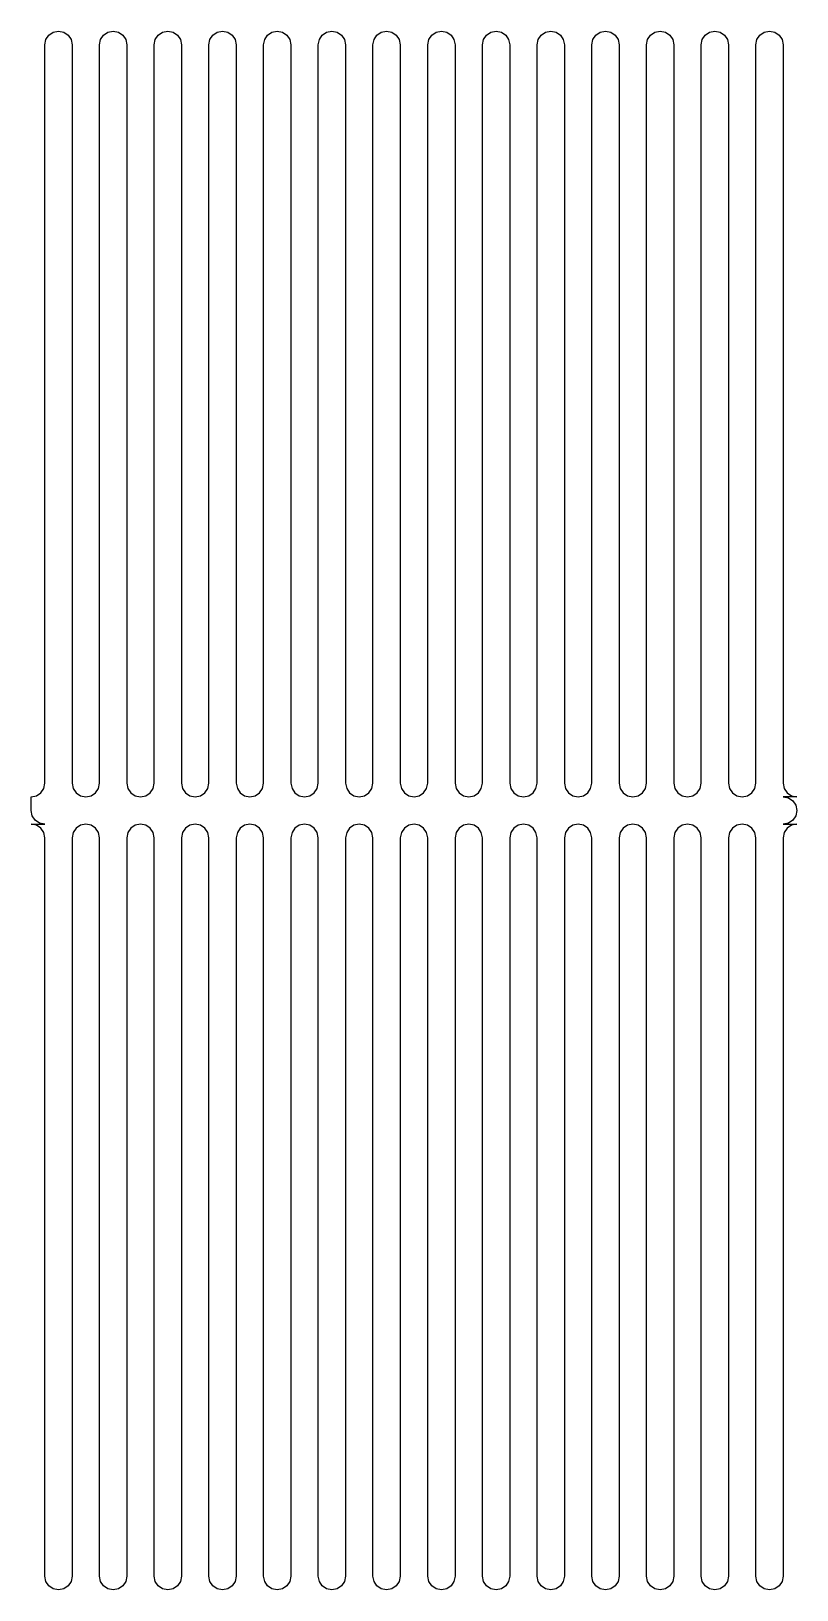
# Model space of a CAD drawing. Header units: metres. Extents: x 0 to 0.000042, y -0.0000427 to 0.0000427.
import ezdxf

# ---------------------------------------------------------------- set-up
doc = ezdxf.new("R2010")
doc.units = ezdxf.units.M

msp = doc.modelspace()

# ---------------------------------------------------------------- linework, layer by layer
msp.add_lwpolyline([(0, 0.00000075), (0, 0.00000075), (0.000000292, 0.000000809), (0.00000053, 0.00000097), (0.000000691, 0.000001208), (0.00000075, 0.0000015), (0.00000075, 0.000042), (0.000000809, 0.000042292), (0.00000097, 0.00004253), (0.000001208, 0.000042691), (0.0000015, 0.00004275), (0.0000015, 0.00004275), (0.000001792, 0.000042691), (0.00000203, 0.00004253), (0.000002191, 0.000042292), (0.00000225, 0.000042), (0.00000225, 0.0000015), (0.000002309, 0.000001208), (0.00000247, 0.00000097), (0.000002708, 0.000000809), (0.000003, 0.00000075), (0.000003, 0.00000075), (0.000003, 0.00000075), (0.000003292, 0.000000809), (0.00000353, 0.00000097), (0.000003691, 0.000001208), (0.00000375, 0.0000015), (0.00000375, 0.000042), (0.000003809, 0.000042292), (0.00000397, 0.00004253), (0.000004208, 0.000042691), (0.0000045, 0.00004275), (0.0000045, 0.00004275), (0.000004792, 0.000042691), (0.00000503, 0.00004253), (0.000005191, 0.000042292), (0.00000525, 0.000042), (0.00000525, 0.0000015), (0.000005309, 0.000001208), (0.00000547, 0.00000097), (0.000005708, 0.000000809), (0.000006, 0.00000075), (0.000006, 0.00000075), (0.000006, 0.00000075), (0.000006292, 0.000000809), (0.00000653, 0.00000097), (0.000006691, 0.000001208), (0.00000675, 0.0000015), (0.00000675, 0.000042), (0.000006809, 0.000042292), (0.00000697, 0.00004253), (0.000007208, 0.000042691), (0.0000075, 0.00004275), (0.0000075, 0.00004275), (0.000007792, 0.000042691), (0.00000803, 0.00004253), (0.000008191, 0.000042292), (0.00000825, 0.000042), (0.00000825, 0.0000015), (0.000008309, 0.000001208), (0.00000847, 0.00000097), (0.000008708, 0.000000809), (0.000009, 0.00000075), (0.000009, 0.00000075), (0.000009, 0.00000075), (0.000009292, 0.000000809), (0.00000953, 0.00000097), (0.000009691, 0.000001208), (0.00000975, 0.0000015), (0.00000975, 0.000042), (0.000009809, 0.000042292), (0.00000997, 0.00004253), (0.000010208, 0.000042691), (0.0000105, 0.00004275), (0.0000105, 0.00004275), (0.000010792, 0.000042691), (0.00001103, 0.00004253), (0.000011191, 0.000042292), (0.00001125, 0.000042), (0.00001125, 0.0000015), (0.000011309, 0.000001208), (0.00001147, 0.00000097), (0.000011708, 0.000000809), (0.000012, 0.00000075), (0.000012, 0.00000075), (0.000012, 0.00000075), (0.000012292, 0.000000809), (0.00001253, 0.00000097), (0.000012691, 0.000001208), (0.00001275, 0.0000015), (0.00001275, 0.000042), (0.000012809, 0.000042292), (0.00001297, 0.00004253), (0.000013208, 0.000042691), (0.0000135, 0.00004275), (0.0000135, 0.00004275), (0.000013792, 0.000042691), (0.00001403, 0.00004253), (0.000014191, 0.000042292), (0.00001425, 0.000042), (0.00001425, 0.0000015), (0.000014309, 0.000001208), (0.00001447, 0.00000097), (0.000014708, 0.000000809), (0.000015, 0.00000075), (0.000015, 0.00000075), (0.000015, 0.00000075), (0.000015292, 0.000000809), (0.00001553, 0.00000097), (0.000015691, 0.000001208), (0.00001575, 0.0000015), (0.00001575, 0.000042), (0.000015809, 0.000042292), (0.00001597, 0.00004253), (0.000016208, 0.000042691), (0.0000165, 0.00004275), (0.0000165, 0.00004275), (0.000016792, 0.000042691), (0.00001703, 0.00004253), (0.000017191, 0.000042292), (0.00001725, 0.000042), (0.00001725, 0.0000015), (0.000017309, 0.000001208), (0.00001747, 0.00000097), (0.000017708, 0.000000809), (0.000018, 0.00000075), (0.000018, 0.00000075), (0.000018, 0.00000075), (0.000018292, 0.000000809), (0.00001853, 0.00000097), (0.000018691, 0.000001208), (0.00001875, 0.0000015), (0.00001875, 0.000042), (0.000018809, 0.000042292), (0.00001897, 0.00004253), (0.000019208, 0.000042691), (0.0000195, 0.00004275), (0.0000195, 0.00004275), (0.000019792, 0.000042691), (0.00002003, 0.00004253), (0.000020191, 0.000042292), (0.00002025, 0.000042), (0.00002025, 0.0000015), (0.000020309, 0.000001208), (0.00002047, 0.00000097), (0.000020708, 0.000000809), (0.000021, 0.00000075), (0.000021, 0.00000075), (0.000021, 0.00000075), (0.000021292, 0.000000809), (0.00002153, 0.00000097), (0.000021691, 0.000001208), (0.00002175, 0.0000015), (0.00002175, 0.000042), (0.000021809, 0.000042292), (0.00002197, 0.00004253), (0.000022208, 0.000042691), (0.0000225, 0.00004275), (0.0000225, 0.00004275), (0.000022792, 0.000042691), (0.00002303, 0.00004253), (0.000023191, 0.000042292), (0.00002325, 0.000042), (0.00002325, 0.0000015), (0.000023309, 0.000001208), (0.00002347, 0.00000097), (0.000023708, 0.000000809), (0.000024, 0.00000075), (0.000024, 0.00000075), (0.000024, 0.00000075), (0.000024292, 0.000000809), (0.00002453, 0.00000097), (0.000024691, 0.000001208), (0.00002475, 0.0000015), (0.00002475, 0.000042), (0.000024809, 0.000042292), (0.00002497, 0.00004253), (0.000025208, 0.000042691), (0.0000255, 0.00004275), (0.0000255, 0.00004275), (0.000025792, 0.000042691), (0.00002603, 0.00004253), (0.000026191, 0.000042292), (0.00002625, 0.000042), (0.00002625, 0.0000015), (0.000026309, 0.000001208), (0.00002647, 0.00000097), (0.000026708, 0.000000809), (0.000027, 0.00000075), (0.000027, 0.00000075), (0.000027, 0.00000075), (0.000027292, 0.000000809), (0.00002753, 0.00000097), (0.000027691, 0.000001208), (0.00002775, 0.0000015), (0.00002775, 0.000042), (0.000027809, 0.000042292), (0.00002797, 0.00004253), (0.000028208, 0.000042691), (0.0000285, 0.00004275), (0.0000285, 0.00004275), (0.000028792, 0.000042691), (0.00002903, 0.00004253), (0.000029191, 0.000042292), (0.00002925, 0.000042), (0.00002925, 0.0000015), (0.000029309, 0.000001208), (0.00002947, 0.00000097), (0.000029708, 0.000000809), (0.00003, 0.00000075), (0.00003, 0.00000075), (0.00003, 0.00000075), (0.000030292, 0.000000809), (0.00003053, 0.00000097), (0.000030691, 0.000001208), (0.00003075, 0.0000015), (0.00003075, 0.000042), (0.000030809, 0.000042292), (0.00003097, 0.00004253), (0.000031208, 0.000042691), (0.0000315, 0.00004275), (0.0000315, 0.00004275), (0.000031792, 0.000042691), (0.00003203, 0.00004253), (0.000032191, 0.000042292), (0.00003225, 0.000042), (0.00003225, 0.0000015), (0.000032309, 0.000001208), (0.00003247, 0.00000097), (0.000032708, 0.000000809), (0.000033, 0.00000075), (0.000033, 0.00000075), (0.000033, 0.00000075), (0.000033292, 0.000000809), (0.00003353, 0.00000097), (0.000033691, 0.000001208), (0.00003375, 0.0000015), (0.00003375, 0.000042), (0.000033809, 0.000042292), (0.00003397, 0.00004253), (0.000034208, 0.000042691), (0.0000345, 0.00004275), (0.0000345, 0.00004275), (0.000034792, 0.000042691), (0.00003503, 0.00004253), (0.000035191, 0.000042292), (0.00003525, 0.000042), (0.00003525, 0.0000015), (0.000035309, 0.000001208), (0.00003547, 0.00000097), (0.000035708, 0.000000809), (0.000036, 0.00000075), (0.000036, 0.00000075), (0.000036, 0.00000075), (0.000036292, 0.000000809), (0.00003653, 0.00000097), (0.000036691, 0.000001208), (0.00003675, 0.0000015), (0.00003675, 0.000042), (0.000036809, 0.000042292), (0.00003697, 0.00004253), (0.000037208, 0.000042691), (0.0000375, 0.00004275), (0.0000375, 0.00004275), (0.000037792, 0.000042691), (0.00003803, 0.00004253), (0.000038191, 0.000042292), (0.00003825, 0.000042), (0.00003825, 0.0000015), (0.000038309, 0.000001208), (0.00003847, 0.00000097), (0.000038708, 0.000000809), (0.000039, 0.00000075), (0.000039, 0.00000075), (0.000039, 0.00000075), (0.000039292, 0.000000809), (0.00003953, 0.00000097), (0.000039691, 0.000001208), (0.00003975, 0.0000015), (0.00003975, 0.000042), (0.000039809, 0.000042292), (0.00003997, 0.00004253), (0.000040208, 0.000042691), (0.0000405, 0.00004275), (0.0000405, 0.00004275), (0.000040792, 0.000042691), (0.00004103, 0.00004253), (0.000041191, 0.000042292), (0.00004125, 0.000042), (0.00004125, 0.0000015), (0.000041309, 0.000001208), (0.00004147, 0.00000097), (0.000041708, 0.000000809), (0.000042, 0.00000075), (0.00004125, 0.00000075), (0.000041542, 0.000000691), (0.00004178, 0.00000053), (0.000041941, 0.000000292), (0.000042, 0), (0.000042, 0), (0.000041941, -0.000000292), (0.00004178, -0.00000053), (0.000041542, -0.000000691), (0.00004125, -0.00000075), (0.000042, -0.00000075), (0.000041708, -0.000000809), (0.00004147, -0.00000097), (0.000041309, -0.000001208), (0.00004125, -0.0000015), (0.00004125, -0.000042), (0.000041191, -0.000042292), (0.00004103, -0.00004253), (0.000040792, -0.000042691), (0.0000405, -0.00004275), (0.0000405, -0.00004275), (0.000040208, -0.000042691), (0.00003997, -0.00004253), (0.000039809, -0.000042292), (0.00003975, -0.000042), (0.00003975, -0.0000015), (0.000039691, -0.000001208), (0.00003953, -0.00000097), (0.000039292, -0.000000809), (0.000039, -0.00000075), (0.000039, -0.00000075), (0.000039, -0.00000075), (0.000038708, -0.000000809), (0.00003847, -0.00000097), (0.000038309, -0.000001208), (0.00003825, -0.0000015), (0.00003825, -0.000042), (0.000038191, -0.000042292), (0.00003803, -0.00004253), (0.000037792, -0.000042691), (0.0000375, -0.00004275), (0.0000375, -0.00004275), (0.000037208, -0.000042691), (0.00003697, -0.00004253), (0.000036809, -0.000042292), (0.00003675, -0.000042), (0.00003675, -0.0000015), (0.000036691, -0.000001208), (0.00003653, -0.00000097), (0.000036292, -0.000000809), (0.000036, -0.00000075), (0.000036, -0.00000075), (0.000036, -0.00000075), (0.000035708, -0.000000809), (0.00003547, -0.00000097), (0.000035309, -0.000001208), (0.00003525, -0.0000015), (0.00003525, -0.000042), (0.000035191, -0.000042292), (0.00003503, -0.00004253), (0.000034792, -0.000042691), (0.0000345, -0.00004275), (0.0000345, -0.00004275), (0.000034208, -0.000042691), (0.00003397, -0.00004253), (0.000033809, -0.000042292), (0.00003375, -0.000042), (0.00003375, -0.0000015), (0.000033691, -0.000001208), (0.00003353, -0.00000097), (0.000033292, -0.000000809), (0.000033, -0.00000075), (0.000033, -0.00000075), (0.000033, -0.00000075), (0.000032708, -0.000000809), (0.00003247, -0.00000097), (0.000032309, -0.000001208), (0.00003225, -0.0000015), (0.00003225, -0.000042), (0.000032191, -0.000042292), (0.00003203, -0.00004253), (0.000031792, -0.000042691), (0.0000315, -0.00004275), (0.0000315, -0.00004275), (0.000031208, -0.000042691), (0.00003097, -0.00004253), (0.000030809, -0.000042292), (0.00003075, -0.000042), (0.00003075, -0.0000015), (0.000030691, -0.000001208), (0.00003053, -0.00000097), (0.000030292, -0.000000809), (0.00003, -0.00000075), (0.00003, -0.00000075), (0.00003, -0.00000075), (0.000029708, -0.000000809), (0.00002947, -0.00000097), (0.000029309, -0.000001208), (0.00002925, -0.0000015), (0.00002925, -0.000042), (0.000029191, -0.000042292), (0.00002903, -0.00004253), (0.000028792, -0.000042691), (0.0000285, -0.00004275), (0.0000285, -0.00004275), (0.000028208, -0.000042691), (0.00002797, -0.00004253), (0.000027809, -0.000042292), (0.00002775, -0.000042), (0.00002775, -0.0000015), (0.000027691, -0.000001208), (0.00002753, -0.00000097), (0.000027292, -0.000000809), (0.000027, -0.00000075), (0.000027, -0.00000075), (0.000027, -0.00000075), (0.000026708, -0.000000809), (0.00002647, -0.00000097), (0.000026309, -0.000001208), (0.00002625, -0.0000015), (0.00002625, -0.000042), (0.000026191, -0.000042292), (0.00002603, -0.00004253), (0.000025792, -0.000042691), (0.0000255, -0.00004275), (0.0000255, -0.00004275), (0.000025208, -0.000042691), (0.00002497, -0.00004253), (0.000024809, -0.000042292), (0.00002475, -0.000042), (0.00002475, -0.0000015), (0.000024691, -0.000001208), (0.00002453, -0.00000097), (0.000024292, -0.000000809), (0.000024, -0.00000075), (0.000024, -0.00000075), (0.000024, -0.00000075), (0.000023708, -0.000000809), (0.00002347, -0.00000097), (0.000023309, -0.000001208), (0.00002325, -0.0000015), (0.00002325, -0.000042), (0.000023191, -0.000042292), (0.00002303, -0.00004253), (0.000022792, -0.000042691), (0.0000225, -0.00004275), (0.0000225, -0.00004275), (0.000022208, -0.000042691), (0.00002197, -0.00004253), (0.000021809, -0.000042292), (0.00002175, -0.000042), (0.00002175, -0.0000015), (0.000021691, -0.000001208), (0.00002153, -0.00000097), (0.000021292, -0.000000809), (0.000021, -0.00000075), (0.000021, -0.00000075), (0.000021, -0.00000075), (0.000020708, -0.000000809), (0.00002047, -0.00000097), (0.000020309, -0.000001208), (0.00002025, -0.0000015), (0.00002025, -0.000042), (0.000020191, -0.000042292), (0.00002003, -0.00004253), (0.000019792, -0.000042691), (0.0000195, -0.00004275), (0.0000195, -0.00004275), (0.000019208, -0.000042691), (0.00001897, -0.00004253), (0.000018809, -0.000042292), (0.00001875, -0.000042), (0.00001875, -0.0000015), (0.000018691, -0.000001208), (0.00001853, -0.00000097), (0.000018292, -0.000000809), (0.000018, -0.00000075), (0.000018, -0.00000075), (0.000018, -0.00000075), (0.000017708, -0.000000809), (0.00001747, -0.00000097), (0.000017309, -0.000001208), (0.00001725, -0.0000015), (0.00001725, -0.000042), (0.000017191, -0.000042292), (0.00001703, -0.00004253), (0.000016792, -0.000042691), (0.0000165, -0.00004275), (0.0000165, -0.00004275), (0.000016208, -0.000042691), (0.00001597, -0.00004253), (0.000015809, -0.000042292), (0.00001575, -0.000042), (0.00001575, -0.0000015), (0.000015691, -0.000001208), (0.00001553, -0.00000097), (0.000015292, -0.000000809), (0.000015, -0.00000075), (0.000015, -0.00000075), (0.000015, -0.00000075), (0.000014708, -0.000000809), (0.00001447, -0.00000097), (0.000014309, -0.000001208), (0.00001425, -0.0000015), (0.00001425, -0.000042), (0.000014191, -0.000042292), (0.00001403, -0.00004253), (0.000013792, -0.000042691), (0.0000135, -0.00004275), (0.0000135, -0.00004275), (0.000013208, -0.000042691), (0.00001297, -0.00004253), (0.000012809, -0.000042292), (0.00001275, -0.000042), (0.00001275, -0.0000015), (0.000012691, -0.000001208), (0.00001253, -0.00000097), (0.000012292, -0.000000809), (0.000012, -0.00000075), (0.000012, -0.00000075), (0.000012, -0.00000075), (0.000011708, -0.000000809), (0.00001147, -0.00000097), (0.000011309, -0.000001208), (0.00001125, -0.0000015), (0.00001125, -0.000042), (0.000011191, -0.000042292), (0.00001103, -0.00004253), (0.000010792, -0.000042691), (0.0000105, -0.00004275), (0.0000105, -0.00004275), (0.000010208, -0.000042691), (0.00000997, -0.00004253), (0.000009809, -0.000042292), (0.00000975, -0.000042), (0.00000975, -0.0000015), (0.000009691, -0.000001208), (0.00000953, -0.00000097), (0.000009292, -0.000000809), (0.000009, -0.00000075), (0.000009, -0.00000075), (0.000009, -0.00000075), (0.000008708, -0.000000809), (0.00000847, -0.00000097), (0.000008309, -0.000001208), (0.00000825, -0.0000015), (0.00000825, -0.000042), (0.000008191, -0.000042292), (0.00000803, -0.00004253), (0.000007792, -0.000042691), (0.0000075, -0.00004275), (0.0000075, -0.00004275), (0.000007208, -0.000042691), (0.00000697, -0.00004253), (0.000006809, -0.000042292), (0.00000675, -0.000042), (0.00000675, -0.0000015), (0.000006691, -0.000001208), (0.00000653, -0.00000097), (0.000006292, -0.000000809), (0.000006, -0.00000075), (0.000006, -0.00000075), (0.000006, -0.00000075), (0.000005708, -0.000000809), (0.00000547, -0.00000097), (0.000005309, -0.000001208), (0.00000525, -0.0000015), (0.00000525, -0.000042), (0.000005191, -0.000042292), (0.00000503, -0.00004253), (0.000004792, -0.000042691), (0.0000045, -0.00004275), (0.0000045, -0.00004275), (0.000004208, -0.000042691), (0.00000397, -0.00004253), (0.000003809, -0.000042292), (0.00000375, -0.000042), (0.00000375, -0.0000015), (0.000003691, -0.000001208), (0.00000353, -0.00000097), (0.000003292, -0.000000809), (0.000003, -0.00000075), (0.000003, -0.00000075), (0.000003, -0.00000075), (0.000002708, -0.000000809), (0.00000247, -0.00000097), (0.000002309, -0.000001208), (0.00000225, -0.0000015), (0.00000225, -0.000042), (0.000002191, -0.000042292), (0.00000203, -0.00004253), (0.000001792, -0.000042691), (0.0000015, -0.00004275), (0.0000015, -0.00004275), (0.000001208, -0.000042691), (0.00000097, -0.00004253), (0.000000809, -0.000042292), (0.00000075, -0.000042), (0.00000075, -0.0000015), (0.000000691, -0.000001208), (0.00000053, -0.00000097), (0.000000292, -0.000000809), (0, -0.00000075), (0.00000075, -0.00000075), (0.000000458, -0.000000691), (0.00000022, -0.00000053), (0.000000059, -0.000000292), (0, 0), (0, 0.00000075)], close=True)

doc.saveas('drawing.dxf')
